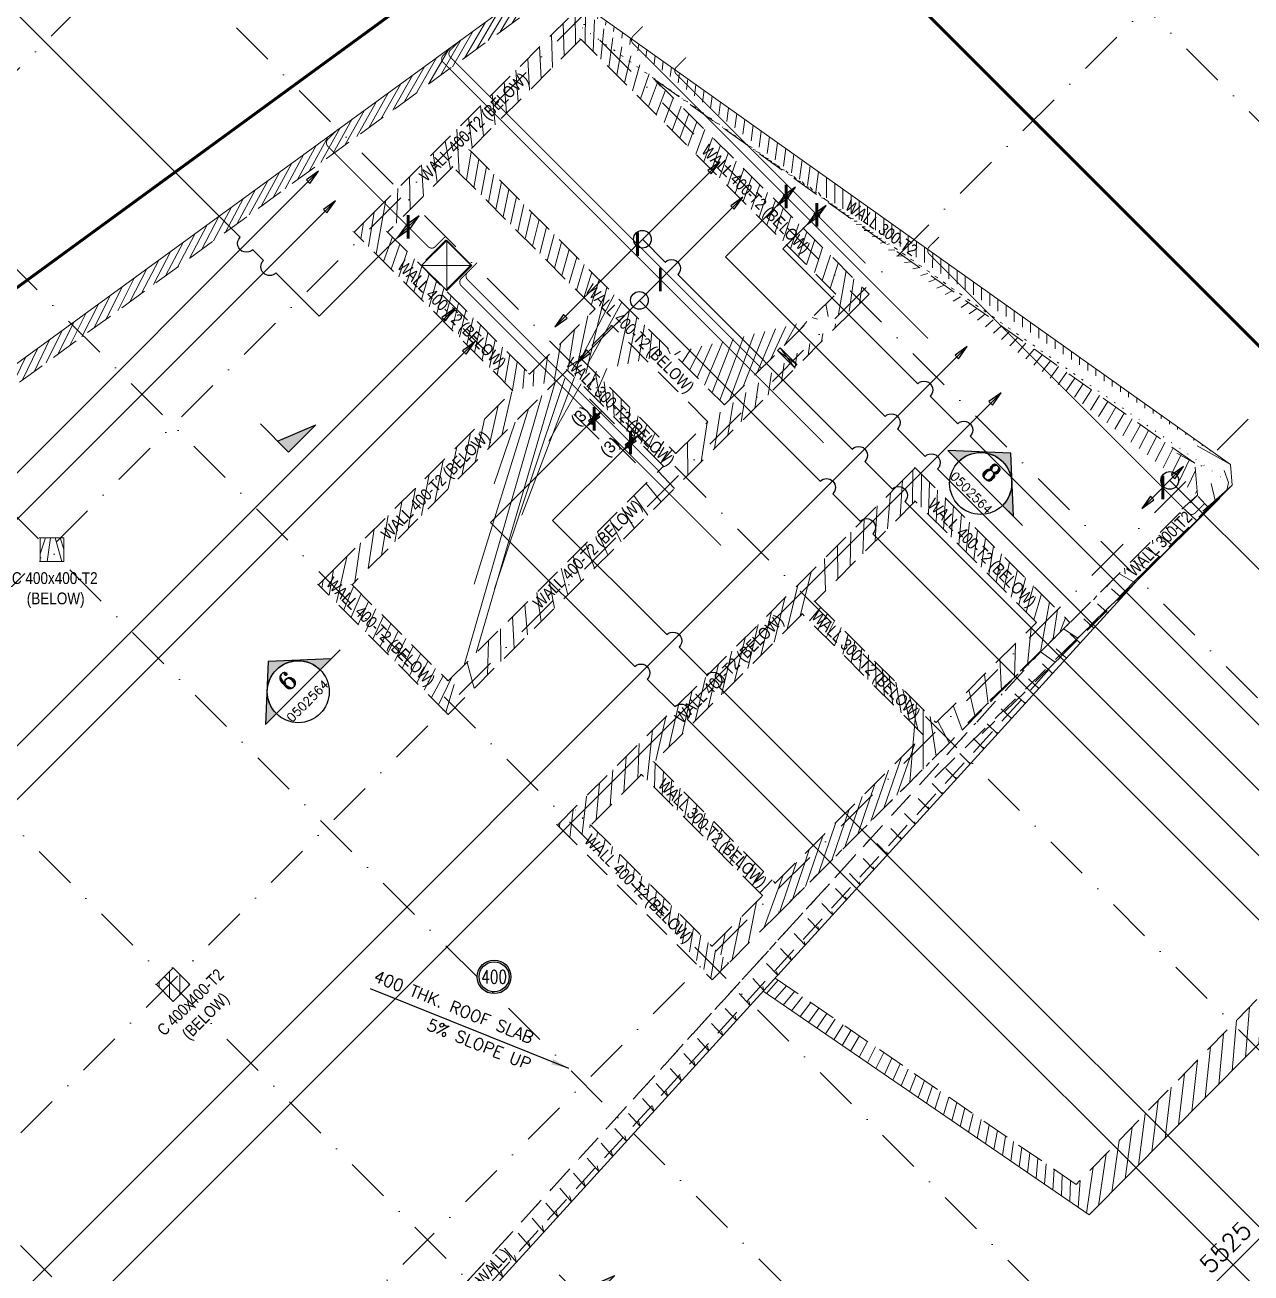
# Model space of a CAD drawing. Extents: x 660761725 to 1323371458, y 2734871439 to 5470067957.
# Drawn here: x 661489800 to 661510565, y 2735061259 to 2735082401 of the extents above; entities that cross this region are included whole.
import ezdxf
from ezdxf.enums import TextEntityAlignment as Align

# ---------------------------------------------------------------- set-up
doc = ezdxf.new("R2010")
doc.units = 0
for name, pattern in [('AXES', [1.95, 1.2, -0.25, 0.25, -0.25]), ('CENTER2', [28.575000000000003, 19.05, -3.175, 3.175, -3.175]), ('Hidden', [714.375, 476.25, -238.125]), ('sbp_axis_short', [10, 5, -2.5, 0, -2.5])]:
    doc.linetypes.add(name, pattern=pattern)
doc.layers.add('A-DETL', color=5, linetype='Continuous', lineweight=9, true_color=0x0000ff)
for name, color, linetype, lineweight in [('A-FLOR-PATT', 7, 'Continuous', 15), ('A-GENM', 7, 'Continuous', 9), ('A-ROOF', 7, 'Continuous', 15), ('A-WALL', 7, 'Continuous', 15), ('A-WALL-IDEN', 7, 'Continuous', 9), ('S-ARROW', 8, 'Continuous', 13), ('S-COLS-IDEN', 7, 'Continuous', 9), ('S-GRID', 7, 'Continuous', 9), ('S-MATCH LNE', 5, 'CENTER2', 40)]:
    doc.layers.add(name, color=color, linetype=linetype, lineweight=lineweight)
for name, color, linetype in [('S-AXIS', 20, 'AXES'), ('S-DIMO', 100, 'Continuous'), ('S-IDEN', 221, 'Continuous'), ('S-LEVEL', 3, 'Continuous'), ('S-RBAR-T20', 10, 'Continuous'), ('S-RDIMO', 8, 'Continuous'), ('S-SCEL-INDT', 222, 'Continuous'), ('S-TXT', 3, 'Continuous')]:
    doc.layers.add(name, color=color, linetype=linetype)
doc.styles.add('08437-0000-2-020-000R-0511-00$0$ROMANS', font='ROMANS.shx', dxfattribs={"width": 0.75})
doc.styles.add('Arial Narrow_1', font='ARIALN.TTF', dxfattribs={"height": 199.9999999999998})
doc.styles.add('ROMANS', font='romans.shx')
doc.styles.add('ROMANT', font='romant')
doc.dimstyles.new('S-DIMI-20', dxfattribs={"dimscale": 20, "dimtxt": 2, "dimasz": 1.5, "dimexe": 1, "dimexo": 1, "dimgap": 1, "dimtad": 1, "dimdec": 0, "dimzin": 12, "dimdsep": 46, "dimtxsty": 'ROMANS', "dimblk": 'ARCHTICK', "dimcen": 0.09, "dimdle": 1, "dimclrd": 8, "dimclre": 8, "dimclrt": 4, "dimadec": 0, "dimazin": 3, "dimtfac": 1, "dimtdec": 0, "dimtix": 1, "dimtmove": 1, "dimatfit": 3, "dimtolj": 1, "dimtzin": 0, "dimarcsym": 0})
doc.dimstyles.new('S-DIMO-100', dxfattribs={"dimscale": 100, "dimtxt": 3, "dimasz": 2, "dimexe": 1.5, "dimexo": 1.5, "dimgap": 1.5, "dimtad": 1, "dimdec": 0, "dimzin": 12, "dimdsep": 46, "dimtxsty": 'ROMANS', "dimblk": 'ARCHTICK', "dimcen": 0.09, "dimdle": 1.5, "dimclrd": 8, "dimclre": 8, "dimclrt": 4, "dimadec": 0, "dimazin": 3, "dimtfac": 1, "dimtdec": 0, "dimtix": 1, "dimtmove": 1, "dimatfit": 3, "dimfxl": 1, "dimtolj": 1, "dimtzin": 0, "dimarcsym": 0})
pattern_1 = [(74.99999999999999, (0, 0), (-153.3407249233896, 41.08752341002518), [])]

# ---------------------------------------------------------------- blocks, each defined once
blk = doc.blocks.new('_ARCHTICK')
at = {"color": 0, "linetype": 'ByBlock', "const_width": 0.15}
blk.add_lwpolyline([(-0.5, -0.5), (0.5, 0.5)], dxfattribs=at)
blk = doc.blocks.new('*D123')
at = {"layer": 'S-DIMO', "color": 8, "lineweight": -2, "transparency": 16777216}
for p, q in [((662690999.6410098, 2734559848.83957), (662686880.7433155, 2734555729.943264)), ((662690887.5083007, 2734559748.840247), (662690787.5089755, 2734559848.839605)), ((662686980.7433349, 2734555842.075281), (662686880.7433512, 2734555942.075298))]:
    blk.add_line(p, q, dxfattribs=at)
at = {"layer": 'S-DIMO', "color": 8, "lineweight": -2, "transparency": 16777216, "xscale": 200, "yscale": 200, "zscale": 200}
for p, rotation in [((662690893.5749748, 2734559742.773571), 44.99999034024764), ((662686986.8093505, 2734555836.009264), 224.9999903402476)]:
    blk.add_blockref('_ARCHTICK', p, dxfattribs=dict(at, rotation=rotation))
at = {"layer": 'S-DIMO', "color": 4, "transparency": 16777216, "insert": (662688728.0601642, 2734558001.523488), "char_height": 300, "width": 199.5440968434552, "attachment_point": 5, "rotation": 44.999990340247656, "style": 'ROMANS'}
blk.add_mtext('\\A1;5525', dxfattribs=at)
blk = doc.blocks.new('*U1141')
at = {"layer": 'S-SCEL-INDT'}
blk.add_line((-1.598034076772778e-05, -9.017526509425661), (-4.236298395894313e-05, 0), dxfattribs=at)
blk.add_lwpolyline([(-1.598034251388655e-05, -9.017526509426535), (-2.729673832266011e-05, -5.517526509764139), (8.74998401881464, -9.017498218424205), (-1.598034251388655e-05, -9.017526509426535)], dxfattribs=at)
blk.add_solid([(8.749984018815223, -9.017498218424496), (-1.598034076772778e-05, -9.017526509423043), (4.374978361036412, -7.267512364094754), (-2.729674239717861e-05, -5.517526509763265)], dxfattribs=at)
blk = doc.blocks.new('*U1143')
at = {"layer": 'S-SCEL-INDT'}
h = blk.add_hatch(color=256, dxfattribs=at)
edge = h.paths.add_edge_path()
edge.add_line((7.000001906104444, 2.263283386128023e-05), (10.50000190576247, 3.394924715394154e-05))
edge.add_line((10.50000190576247, 3.394924715394154e-05), (-2.921335544670001e-05, 9.624999999075953))
edge.add_line((-2.921335544670001e-05, 9.624999999075953), (-10.49999809220753, -3.394923260202631e-05))
edge.add_line((-10.49999809220753, -3.394923260202631e-05), (-6.999998092549504, -2.263281203340739e-05))
edge.add_arc((1.90677747013979e-06, 1.091277068709939e-11), 6.999999999363562, 0.00018525217620890544, 180.0001852521762, ccw=False)
at = {"layer": 'S-SCEL-INDT', "color": 2, "linetype": 'Continuous'}
blk.add_line((-6.999999999228748, 4.272327350918204e-05), (6.999999999228748, -4.272327350918204e-05), dxfattribs=at)
at = {"layer": 'S-SCEL-INDT'}
blk.add_line((13.40845287412958, 4.901550710201263e-05), (7.000001906104444, 2.263283386128023e-05), dxfattribs=at)
blk.add_lwpolyline([(7.000001906104444, 2.263283386128023e-05), (10.50000190576247, 3.394924715394154e-05), (-2.921335544670001e-05, 9.624999999075953), (-10.49999809220753, -3.394923260202631e-05), (-6.999998092549504, -2.263281203340739e-05, -0.9999999999999999)], format="xyb", close=True, dxfattribs=at)
for centre, radius in [((0, 0), 6.999999999370188), ((0, -1.906788384076208e-06), 6.99999999936)]:
    blk.add_circle(centre, radius, dxfattribs=at)
at = {"layer": 'S-SCEL-INDT', "linetype": 'Continuous', "style": 'ROMANT', "flags": 8}
for rotation, p in [(359.9998251523294, (-9.533905540592968e-07, 3.499999999687137)), (0.0001748476705820678, (9.533905540592968e-07, 3.499943417606119))]:
    blk.add_attdef('01', text='', height=4, rotation=rotation, dxfattribs=at).set_placement(p, align=Align.MIDDLE_CENTER)
at = {"layer": 'S-SCEL-INDT', "color": 3, "linetype": 'Continuous', "style": 'ROMANS', "flags": 8}
for rotation, p in [(359.9998251523294, (0, -2.974065839854546)), (0.0001748476705820678, (0, -2.97412474701559))]:
    blk.add_attdef('-', text='', height=2, rotation=rotation, dxfattribs=at).set_placement(p, align=Align.MIDDLE_CENTER)
blk = doc.blocks.new('I am… Limitless.')
at = {"layer": 'S-SCEL-INDT', "xscale": 75.00000000000088, "yscale": 75.00000000000088, "zscale": 75.00000000000088}
for p, rotation in [((662385171.0193509, 2734571946.78898), 45.05050549450826), ((662390229.4205348, 2734557535.357393), 44.99983235789631)]:
    blk.add_blockref('*U1141', p, dxfattribs=dict(at, rotation=rotation))
at = {"layer": 'S-TXT', "color": 134}
ref = blk.add_blockref('*U1143', (662397370.128556, 2734570939.46886), dxfattribs=dict(at, xscale=75.00000000000004, yscale=75.00000000000004, zscale=75.00000000000004, rotation=314.9998012006552))
ref.add_attrib('-', '0502564', dxfattribs={"layer": 'S-SCEL-INDT', "color": 3, "linetype": 'Continuous', "height": 150, "rotation": 314.9999734367988, "style": 'ROMANS'}).set_placement((662397212.4012254, 2734570781.742625), align=Align.MIDDLE_CENTER)
ref.add_attrib('01', '8', dxfattribs={"layer": 'S-SCEL-INDT', "linetype": 'Continuous', "height": 300.0000000000001, "rotation": 314.9999734367988, "style": 'ROMANT'}).set_placement((662397555.74178, 2734571125.080695), align=Align.MIDDLE_CENTER)
ref = blk.add_blockref('*U1143', (662385813.3527745, 2734567411.659418), dxfattribs=dict(at, xscale=75.00000000000001, yscale=75.00000000000001, zscale=75.00000000000001, rotation=44.94966640259396))
ref.add_attrib('-', '0502564', dxfattribs={"layer": 'S-SCEL-INDT', "color": 3, "linetype": 'Continuous', "height": 150, "rotation": 44.94984142316793, "style": 'ROMANS'}).set_placement((662385970.940936, 2734567253.794135), align=Align.MIDDLE_CENTER)
ref.add_attrib('01', '6', dxfattribs={"layer": 'S-SCEL-INDT', "linetype": 'Continuous', "height": 300.0000000000001, "rotation": 44.94984142316793, "style": 'ROMANT'}).set_placement((662385627.9034256, 2734567597.434984), align=Align.MIDDLE_CENTER)
blk = doc.blocks.new('*U89')
at = {"layer": 'S-IDEN', "color": 8}
for radius in [3.8, 3.4]:
    blk.add_circle((0, 0), radius, dxfattribs=at)
at = {"layer": 'S-IDEN', "color": 4, "style": '08437-0000-2-020-000R-0511-00$0$ROMANS', "width": 0.75, "flags": 8}
blk.add_attdef('100', text='', height=3, dxfattribs=at).set_placement((0, 0), align=Align.MIDDLE_CENTER)
blk = doc.blocks.new('CADF_02')
at = {"color": 0}
blk.add_lwpolyline([(0, 0), (2.5, -0.4166666679084301), (2.5, 0.4166666679084301)], close=True, dxfattribs=at)
blk = doc.blocks.new('cadf_03')
at = {"color": 8}
blk.add_lwpolyline([(-3.725290298461914e-09, 2.99999999627471), (3.725290298461914e-09, -3.000000007450581)], dxfattribs=at)
blk.add_blockref('CADF_02', (0.2513523101806641, 0), dxfattribs=at)
blk = doc.blocks.new('cadf_04')
at = {"color": 8, "const_width": 0.5000000000000002}
blk.add_lwpolyline([(1.414213560521603, 1.414213564246893), (-1.414213556796312, -1.414213556796312)], dxfattribs=at)
blk = doc.blocks.new('I am… All Range.')
at = {"layer": 'S-GRID', "color": 8, "linetype": 'sbp_axis_short', "lineweight": 13, "ltscale": 150}
for p, q in [((662699205.5044558, 2734567163.969937), (662676662.055647, 2734589707.418746)), ((662613679.1571203, 2734523360.248725), (662679782.7279356, 2734589463.81954)), ((662618010.1861551, 2734519029.21969), (662684113.7569702, 2734585132.790505)), ((662671765.3411871, 2734584810.704287), (662694307.7183684, 2734562268.327105)), ((662668795.4927062, 2734581840.855805), (662691337.8698875, 2734559298.478624)), ((662622712.44625, 2734514326.959595), (662688816.0170653, 2734580430.53041)), ((662664888.7277402, 2734577934.090839), (662687431.1831487, 2734555391.635431)), ((662627061.1529542, 2734509978.252891), (662693164.7237693, 2734576081.823706)), ((662662792.38458, 2734575837.747679), (662685335.3221155, 2734553295.930852)), ((662660147.2208296, 2734573192.583929), (662682689.8586049, 2734550649.946153)), ((662656650.5753036, 2734569695.938403), (662679193.2130787, 2734547153.300627))]:
    blk.add_line(p, q, dxfattribs=at)
at = {"layer": 'S-DIMO', "color": 3}
dim = blk.add_linear_dim(base=(662686986.8093505, 2734555836.009264), p1=(662690993.5743002, 2734559642.774212), p2=(662687086.809334, 2734555736.009246), angle=44.99999034024766, dimstyle='S-DIMO-100', dxfattribs=at)
dim.commit()
dim.dimension.update_dxf_attribs({"geometry": '*D123', "text_midpoint": (662688728.0601642, 2734558001.523488)})
blk = doc.blocks.new('I am… Atomic.')
at = {"layer": 'A-FLOR-PATT', "transparency": 33554600}
h = blk.add_hatch(dxfattribs=at)
h.set_pattern_fill('ANSI31', color=8, scale=50, angle=30, style=0)
h.set_pattern_definition(pattern_1)
edge = h.paths.add_edge_path()
edge.add_line((662389967.6433319, 2734579123.010657), (662390007.8012236, 2734579503.468677))
edge.add_line((662342114.705975, 2734544592.546931), (662390007.8012234, 2734579503.468677))
edge.add_line((662363195.8073889, 2734559608.047176), (662389967.7690635, 2734579123.040917))
edge.add_line((662362417.6524743, 2734559040.823584), (662363719.8899552, 2734559990.06879))
edge.add_line((662346720.4841449, 2734547598.623516), (662362783.6519626, 2734559307.613063))
edge.add_line((662345821.5310795, 2734546943.346041), (662347578.010761, 2734548223.703842))
edge.add_line((662342292.6126368, 2734544370.997322), (662346307.4227723, 2734547297.529027))
edge.add_line((662325865.2845687, 2734528370.671522), (662342114.6925843, 2734544592.5523))
edge.add_line((662340490.7204528, 2734542572.157625), (662342149.9785906, 2734544228.604904))
edge.add_line((662339422.0417168, 2734541505.28928), (662341320.3495216, 2734543400.381265))
edge.add_line((662336597.6306283, 2734538685.662872), (662340136.8031961, 2734542218.839921))
edge.add_line((662332705.8949801, 2734534800.520002), (662336243.7133716, 2734538332.345168))
edge.add_line((662332253.0745114, 2734534348.466631), (662332782.9359009, 2734534877.430412))
edge.add_line((662326312.3910785, 2734528417.846987), (662332351.9776915, 2734534447.202265))
edge.add_line((662325865.2845687, 2734528370.671522), (662326312.3910785, 2734528417.846987))
h = blk.add_hatch(dxfattribs=at)
h.set_pattern_fill('ANSI31', color=8, scale=50, angle=30, style=0)
h.set_pattern_definition(pattern_1)
edge = h.paths.add_edge_path()
edge.add_line((662389967.6433319, 2734579123.010657), (662390007.8012236, 2734579503.468677))
edge.add_line((662390178.8400514, 2734578972.951882), (662393574.2351673, 2734576558.543434))
edge.add_line((662390389.9110394, 2734578822.862847), (662389967.7690635, 2734579123.040917))
edge.add_line((662401600.1085552, 2734571260.373601), (662390007.8012234, 2734579503.468677))
edge.add_line((662401045.2346829, 2734570742.112331), (662400996.5411683, 2734571280.666277))
edge.add_line((662400996.5411683, 2734571280.666277), (662391834.41239, 2734577795.702194))
edge.add_line((662401631.7932035, 2734570909.939), (662401600.1085552, 2734571260.373601))
edge.add_line((662398386.0115408, 2734568087.393885), (662401045.2346829, 2734570742.112331))
edge.add_line((662378065.801715, 2734545768.423274), (662383150.2610395, 2734551353.010825))
edge.add_line((662383150.2610395, 2734551353.010825), (662388234.7203641, 2734556937.598375))
edge.add_line((662388234.7203641, 2734556937.598375), (662393319.1796887, 2734562522.185926))
edge.add_line((662393319.1796887, 2734562522.185926), (662398403.6390133, 2734568106.773477))
edge.add_line((662377177.0145457, 2734544792.211362), (662378389.7704264, 2734546124.258873))
edge.add_line((662345219.5168241, 2734509691.243385), (662350637.7770958, 2734515642.46591))
edge.add_line((662350637.7770958, 2734515642.46591), (662356056.0373675, 2734521593.688435))
edge.add_line((662356056.0373675, 2734521593.688435), (662361474.2976393, 2734527544.91096))
edge.add_line((662361474.2976393, 2734527544.91096), (662366892.5579109, 2734533496.133485))
edge.add_line((662366892.5579109, 2734533496.133485), (662372310.8181826, 2734539447.35601))
edge.add_line((662372310.8181826, 2734539447.35601), (662377729.0784543, 2734545398.578536))
edge.add_line((662345267.5598451, 2734509156.384884), (662400082.3408674, 2734569362.972085))
edge.add_line((662401418.6805061, 2734570690.601139), (662400941.3227103, 2734570214.051982))
edge.add_line((662400082.3408674, 2734569362.972085), (662401631.7932035, 2734570909.939))
h = blk.add_hatch(dxfattribs=at)
h.set_pattern_fill('ANSI31', color=8, scale=50, angle=30, style=0)
h.set_pattern_definition(pattern_1)
h.paths.add_polyline_path([(662390598.7475477, 2734578465.579719), (662388715.9077953, 2734576585.929477), (662393033.5280749, 2734572268.306242), (662394916.3678274, 2734574147.956483)], flags=16)
h.paths.add_polyline_path([(662390839.3164489, 2734573896.731206), (662388432.7739979, 2734576303.275305), (662387325.0130155, 2734575197.390858), (662389731.5554665, 2734572790.846759)], flags=16)
h.paths.add_polyline_path([(662390368.5953544, 2734572861.041639), (662386723.2477131, 2734569221.869177), (662388351.2029004, 2734567593.912876), (662391996.5505418, 2734571233.085337)], flags=16)
edge = h.paths.add_edge_path()
edge.add_line((662387041.8903742, 2734575480.513693), (662390592.252198, 2734579033.96361))
edge.add_line((662390595.7468959, 2734579030.091289), (662391834.41239, 2734577795.702194))
edge.add_line((662387041.8903742, 2734575480.513693), (662386758.7565768, 2734575197.859521))
edge.add_line((662389448.4216691, 2734572508.192587), (662386758.7565768, 2734575197.859521))
edge.add_line((662388351.1917443, 2734567028.135869), (662386156.9912745, 2734569222.337841))
edge.add_line((662386156.9912745, 2734569222.337841), (662386440.1250719, 2734569504.992013))
edge.add_line((662386440.1250719, 2734569504.992013), (662389448.4216691, 2734572508.192587))
edge.add_line((662395199.4904686, 2734573864.833648), (662388634.3255417, 2734567310.790041))
edge.add_line((662388351.1917443, 2734567028.135869), (662388634.3255417, 2734567310.790041))
edge.add_line((662390580.9457026, 2734573073.032268), (662392208.9008899, 2734571445.075966))
edge.add_line((662392208.9008899, 2734571445.075966), (662392750.3942775, 2734571985.65207))
edge.add_line((662395199.4904686, 2734573864.833648), (662395482.624266, 2734574147.48782))
edge.add_line((662391834.41239, 2734577795.702194), (662395482.624266, 2734574147.48782))
edge.add_line((662392750.3942775, 2734571985.65207), (662391122.4390903, 2734573613.608371))
h = blk.add_hatch(dxfattribs=at)
h.set_pattern_fill('ANSI31', color=8, scale=50, angle=30, style=0)
h.set_pattern_definition(pattern_1)
h.paths.add_polyline_path([(662379129.8428366, 2734572854.771638), (662378841.1105785, 2734572643.884321), (662379625.867961, 2734571935.721013), (662379914.8579589, 2734572146.375746)])
h.paths.add_polyline_path([(662407967.0689715, 2734567385.984937), (662407536.2223183, 2734567816.83159), (662398987.1276885, 2734559064.274018), (662393889.4056096, 2734562560.874372), (662393685.5193458, 2734562336.933021), (662399210.0475222, 2734558547.58027)])
h = blk.add_hatch(dxfattribs=at)
h.set_pattern_fill('ANSI31', color=8, scale=50, angle=30, style=0)
h.set_pattern_definition(pattern_1)
h.paths.add_polyline_path([(662391838.9616344, 2734566220.785015), (662393891.6007832, 2734564168.144461), (662396404.4132351, 2734566676.700235), (662394351.7740862, 2734568729.340789)], flags=16)
h.paths.add_polyline_path([(662394564.1244342, 2734568941.331419), (662396616.7635832, 2734566888.690864), (662398315.5663675, 2734568584.615895), (662396262.9272186, 2734570637.256449)], flags=16)
edge = h.paths.add_edge_path()
edge.add_line((662390201.7467188, 2734565152.109394), (662395979.8045774, 2734570920.379284))
edge.add_line((662390201.7467188, 2734565152.109394), (662390484.86936, 2734564868.986558))
edge.add_line((662391626.6112863, 2734566008.794386), (662390484.86936, 2734564868.986558))
edge.add_line((662393679.2504352, 2734563956.153832), (662391626.6112863, 2734566008.794386))
edge.add_line((662392820.6423062, 2734563099.000176), (662393679.2504352, 2734563956.153832))
edge.add_line((662392820.6423062, 2734563099.000176), (662393103.7649475, 2734562815.877341))
edge.add_line((662393962.3730764, 2734563673.030997), (662393103.7649475, 2734562815.877341))
edge.add_line((662398403.6390133, 2734568106.773477), (662394174.7234246, 2734563885.021626))
edge.add_line((662394175.6151698, 2734563884.12988), (662393963.2648216, 2734563672.139251))
edge.add_line((662398596.61022, 2734568301.791482), (662398773.3078362, 2734568474.034104))
edge.add_line((662398882.7145513, 2734568583.255486), (662398773.3078362, 2734568474.034104))
edge.add_line((662396262.9383746, 2734571203.033456), (662398882.7145513, 2734568583.255486))
edge.add_line((662395979.8045774, 2734570920.379284), (662396262.9383746, 2734571203.033456))
edge.add_line((662398411.2648572, 2734568112.604423), (662398595.7218189, 2734568302.681889))
h = blk.add_hatch(dxfattribs=at)
h.set_pattern_fill('ANSI31', color=8, scale=50, angle=30, style=0)
h.set_pattern_definition(pattern_1)
h.paths.add_polyline_path([(662381442.8641039, 2734569616.575857), (662381842.4606918, 2734569616.567864), (662381842.791717, 2734570016.503155), (662381443.1951292, 2734570016.511147)])
h = blk.add_hatch(dxfattribs=at)
h.set_pattern_fill('ANSI31', color=8, scale=50, angle=30, style=0)
h.set_pattern_definition(pattern_1)
edge = h.paths.add_edge_path()
edge.add_line((662345468.2720397, 2734510142.524049), (662345661.1307589, 2734509588.669044))
edge.add_line((662345219.5168241, 2734509691.243385), (662350637.7770958, 2734515642.46591))
edge.add_line((662350637.7770958, 2734515642.46591), (662356056.0373675, 2734521593.688435))
edge.add_line((662356056.0373675, 2734521593.688435), (662361474.2976393, 2734527544.91096))
edge.add_line((662361474.2976393, 2734527544.91096), (662366892.5579109, 2734533496.133485))
edge.add_line((662366892.5579109, 2734533496.133485), (662372310.8181826, 2734539447.35601))
edge.add_line((662372310.8181826, 2734539447.35601), (662377729.0784543, 2734545398.578536))
edge.add_line((662345267.5598451, 2734509156.384884), (662400082.3408674, 2734569362.972085))
h = blk.add_hatch(dxfattribs=at)
h.set_pattern_fill('ANSI31', color=8, scale=50, angle=30, style=0)
h.set_pattern_definition(pattern_1)
edge = h.paths.add_edge_path()
edge.add_line((662390201.7467185, 2734565152.109394), (662392820.3512313, 2734562533.503097))
edge.add_line((662390485.0693138, 2734565434.952043), (662393103.4337128, 2734562816.10604))
edge.add_line((662393103.4337127, 2734562816.10604), (662392820.3512312, 2734562533.503097))
h = blk.add_hatch(dxfattribs=at)
h.set_pattern_fill('ANSI31', color=8, scale=50, angle=30, style=0)
h.set_pattern_definition(pattern_1)
h.paths.add_polyline_path([(662383692.9491707, 2734562731.852351), (662383410.1576436, 2734562449.061046), (662383692.4810303, 2734562166.258439), (662383975.2725575, 2734562449.049744)])
at = {"layer": 'A-DETL', "color": 8, "linetype": 'Hidden', "lineweight": 9}
for p, q in [((662363195.8073889, 2734559608.047176), (662389967.7690635, 2734579123.040917)), ((662387041.8903742, 2734575480.513693), (662390389.9110394, 2734578822.862847)), ((662390598.7475477, 2734578465.579719), (662388715.9077953, 2734576585.929477)), ((662390598.7475477, 2734578465.579719), (662390577.8052076, 2734578473.970437)), ((662394916.3678274, 2734574147.956483), (662390598.7475477, 2734578465.579719)), ((662400996.5411683, 2734571280.666277), (662391834.41239, 2734577795.702194)), ((662391834.41239, 2734577795.702194), (662391950.5722613, 2734577666.990563)), ((662391834.41239, 2734577795.702194), (662395482.624266, 2734574147.48782)), ((662388694.9647131, 2734576594.320492), (662388715.9077953, 2734576585.929477)), ((662388715.9077953, 2734576585.929477), (662393033.5280749, 2734572268.306242)), ((662388432.7739979, 2734576303.275305), (662387325.0130155, 2734575197.390858)), ((662388432.7739979, 2734576303.275305), (662388411.8308041, 2734576311.666365)), ((662390839.3164489, 2734573896.731206), (662388432.7739979, 2734576303.275305)), ((662387041.8903742, 2734575480.513693), (662386758.7565768, 2734575197.859521)), ((662386758.7565768, 2734575197.859521), (662386737.8128828, 2734575206.250782)), ((662389448.4216691, 2734572508.192587), (662386758.7565768, 2734575197.859521)), ((662387325.0130155, 2734575197.390858), (662387304.0693852, 2734575205.782093)), ((662387325.0130155, 2734575197.390858), (662389731.5554665, 2734572790.846759)), ((662388311.1330523, 2734575061.079509), (662387886.9457616, 2734574636.892551)), ((662388322.3579613, 2734575049.835546), (662388311.1330523, 2734575061.079509)), ((662388327.2305962, 2734575054.629898), (662388311.1330523, 2734575061.079509)), ((662387886.9457616, 2734574636.892551), (662388310.4308417, 2734574212.68864)), ((662387886.9457616, 2734574636.892551), (662387902.5299001, 2734574630.64864)), ((662388310.4308417, 2734574212.68864), (662388315.4251586, 2734574217.682953)), ((662388327.0968033, 2734574206.011288), (662388310.4308417, 2734574212.68864)), ((662393033.5280749, 2734572268.306242), (662394916.3678274, 2734574147.956483)), ((662394916.3678274, 2734574147.956483), (662394895.4247582, 2734574156.347494)), ((662395199.4904686, 2734573864.833648), (662395482.624266, 2734574147.48782)), ((662395482.624266, 2734574147.48782), (662395461.6812607, 2734574155.878805)), ((662395199.4904686, 2734573864.833648), (662388634.3255417, 2734567310.790041)), ((662389731.5554665, 2734572790.846759), (662390839.3164489, 2734573896.731206)), ((662390839.3164489, 2734573896.731206), (662390818.3728489, 2734573905.122429)), ((662391122.4390903, 2734573613.608371), (662390580.9457026, 2734573073.032268)), ((662391101.4954424, 2734573621.999613), (662391122.4390903, 2734573613.608371)), ((662392750.3942775, 2734571985.65207), (662391122.4390903, 2734573613.608371)), ((662393931.5250624, 2734573192.526183), (662394213.8484492, 2734572909.723576)), ((662394256.0502219, 2734572952.30488), (662393931.7856586, 2734573192.335293)), ((662394256.310818, 2734572952.11399), (662393973.9874312, 2734573234.916597)), ((662394093.8177537, 2734573072.455902), (662393974.1420084, 2734573234.691609)), ((662390560.0018413, 2734573081.423595), (662390580.9457026, 2734573073.032268)), ((662390580.9457026, 2734573073.032268), (662392208.9008899, 2734571445.075966)), ((662394213.6938721, 2734572909.948564), (662394094.0181268, 2734573072.184271)), ((662390368.5953544, 2734572861.041639), (662386723.2477131, 2734569221.869177)), ((662389731.5554665, 2734572790.846759), (662389710.6114299, 2734572799.238157)), ((662390368.5953544, 2734572861.041639), (662390347.6514096, 2734572869.433)), ((662391996.5505418, 2734571233.085337), (662390368.5953544, 2734572861.041639)), ((662389427.477521, 2734572516.58403), (662389448.4216691, 2734572508.192587)), ((662386440.1250719, 2734569504.992013), (662389448.4216691, 2734572508.192587)), ((662393033.5280749, 2734572268.306242), (662393012.5842638, 2734572276.697549)), ((662392208.9008899, 2734571445.075966), (662392750.3942775, 2734571985.65207)), ((662392729.4503548, 2734571994.043422), (662392750.3942775, 2734571985.65207)), ((662401339.1151016, 2734571406.376296), (662401035.0784053, 2734571576.457868)), ((662401035.0784053, 2734571576.457868), (662401339.1151016, 2734571406.376296)), ((662392208.9008899, 2734571445.075966), (662392187.9567537, 2734571453.467403)), ((662400692.5033965, 2734571450.748451), (662400996.5411683, 2734571280.666277)), ((662400996.5411683, 2734571280.666277), (662400692.5033965, 2734571450.748451)), ((662401045.2346829, 2734570742.112331), (662400996.5411683, 2734571280.666277)), ((662401339.1151016, 2734571406.376296), (662401599.707209, 2734571260.598119)), ((662388351.2029004, 2734567593.912876), (662391996.5505418, 2734571233.085337)), ((662391975.606322, 2734571241.476808), (662391996.5505418, 2734571233.085337)), ((662395979.8045774, 2734570920.379284), (662396262.9383746, 2734571203.033456)), ((662396241.994628, 2734571211.424737), (662396262.9383746, 2734571203.033456)), ((662396262.9383746, 2734571203.033456), (662398882.7145513, 2734568583.255486)), ((662390201.7467188, 2734565152.109394), (662395979.8045774, 2734570920.379284)), ((662401631.1518183, 2734570909.368745), (662401401.6661634, 2734570705.33348)), ((662401631.1346314, 2734570909.351586), (662401402.4927813, 2734570705.414375)), ((662396262.9272186, 2734570637.256449), (662394564.1244342, 2734568941.331419)), ((662396241.9833125, 2734570645.647794), (662396262.9272186, 2734570637.256449)), ((662398315.5663675, 2734568584.615895), (662396262.9272186, 2734570637.256449)), ((662398386.0115408, 2734568087.393885), (662401045.2346829, 2734570742.112331)), ((662401401.6661634, 2734570705.33348), (662400064.3627324, 2734569370.17517)), ((662401045.2346829, 2734570742.112331), (662400778.0398858, 2734570504.669271)), ((662401135.3391556, 2734570467.520509), (662401402.4598211, 2734570705.778918)), ((662401151.0999817, 2734570452.772967), (662401358.1152967, 2734570636.770192)), ((662401359.3946913, 2734570637.907331), (662401418.0403122, 2734570690.032128)), ((662401401.6661634, 2734570705.33348), (662401402.4927813, 2734570705.414375)), ((662401402.4598211, 2734570705.778918), (662401415.248901, 2734570693.812109)), ((662401402.4927813, 2734570705.414375), (662401402.4598211, 2734570705.778918)), ((662381422.2493757, 2734570024.903233), (662381443.1951292, 2734570016.511147)), ((662381443.1951292, 2734570016.511147), (662381442.8641039, 2734569616.575857)), ((662381842.791717, 2734570016.503155), (662381443.1951292, 2734570016.511147)), ((662381822.6531885, 2734570024.57182), (662381842.6680161, 2734570016.552717)), ((662381842.4606918, 2734569616.567864), (662381842.791717, 2734570016.503155)), ((662381422.2413744, 2734569624.83852), (662381442.8641039, 2734569616.575857)), ((662381442.8641039, 2734569616.575857), (662381842.4606918, 2734569616.567864)), ((662381842.3369907, 2734569616.617426), (662381822.6451871, 2734569624.507107)), ((662386156.9912745, 2734569222.337841), (662386440.1250719, 2734569504.992013)), ((662399013.4511831, 2734568320.204953), (662400081.7408041, 2734569362.386686)), ((662400056.9163916, 2734569361.996377), (662399016.3829323, 2734568323.132)), ((662400064.3627324, 2734569370.17517), (662400056.9163916, 2734569361.996377)), ((662400082.3408674, 2734569362.972085), (662400056.9163916, 2734569361.996377)), ((662400082.3408674, 2734569362.972085), (662400064.3627324, 2734569370.17517)), ((662386156.9912745, 2734569222.337841), (662386136.0458293, 2734569230.729803)), ((662388351.1917443, 2734567028.135869), (662386156.9912745, 2734569222.337841)), ((662386723.2477131, 2734569221.869177), (662386702.3023317, 2734569230.261114)), ((662386723.2477131, 2734569221.869177), (662388351.2029004, 2734567593.912876)), ((662400017.173428, 2734569291.468199), (662398706.7791548, 2734567983.29372)), ((662394543.1798587, 2734568949.723032), (662394564.1244342, 2734568941.331419)), ((662394564.1244342, 2734568941.331419), (662396616.7635832, 2734566888.690864)), ((662394351.7740862, 2734568729.340789), (662391838.9616344, 2734566220.785015)), ((662394351.7740862, 2734568729.340789), (662394330.829427, 2734568737.732437)), ((662396404.4132351, 2734566676.700235), (662394351.7740862, 2734568729.340789)), ((662396616.7635832, 2734566888.690864), (662398315.5663675, 2734568584.615895)), ((662398315.5663675, 2734568584.615895), (662398294.6221148, 2734568593.007379)), ((662398882.7145513, 2734568583.255486), (662398773.3078362, 2734568474.034104)), ((662398882.7145513, 2734568583.255486), (662398861.7703623, 2734568591.646945)), ((662399013.4511831, 2734568320.204953), (662345232.817815, 2734509249.488402)), ((662396594.3241972, 2734565960.198916), (662399012.2854673, 2734568319.067726)), ((662397526.356548, 2734567260.278023), (662398595.7218189, 2734568302.681889)), ((662398577.7447083, 2734568309.884563), (662398595.7218189, 2734568302.681889)), ((662398578.6364534, 2734568308.992817), (662398596.4936724, 2734568301.838178)), ((662398595.7218189, 2734568302.681889), (662398596.61022, 2734568301.791482)), ((662398596.61022, 2734568301.791482), (662398773.3078362, 2734568474.034104)), ((662398773.3078362, 2734568474.034104), (662399013.4511831, 2734568320.204953)), ((662398403.6390133, 2734568106.773477), (662394174.7234246, 2734563885.021626)), ((662397150.5027447, 2734566883.27914), (662398386.0115408, 2734568087.393885)), ((662398633.1142752, 2734567909.753628), (662398386.0115408, 2734568087.393885)), ((662398633.1142752, 2734567909.753628), (662397397.6041726, 2734566705.637609)), ((662398705.3062181, 2734567981.823278), (662398633.1142752, 2734567909.753628)), ((662388330.2572441, 2734567602.304923), (662388351.2029004, 2734567593.912876)), ((662388351.1917443, 2734567028.135869), (662388634.3255417, 2734567310.790041)), ((662388330.2459286, 2734567036.527979), (662388351.1917443, 2734567028.135869)), ((662396616.7635832, 2734566888.690864), (662396595.8186611, 2734566897.082617)), ((662393891.6007832, 2734564168.144461), (662396404.4132351, 2734566676.700235)), ((662396383.4682293, 2734566685.092021), (662396404.4132351, 2734566676.700235)), ((662391818.0159849, 2734566229.177059), (662391838.9616344, 2734566220.785015)), ((662391838.9616344, 2734566220.785015), (662393891.6007832, 2734564168.144461)), ((662391626.6112863, 2734566008.794386), (662390767.9518421, 2734565151.589502)), ((662391626.6112863, 2734566008.794386), (662391605.6655532, 2734566017.186464)), ((662393679.2504352, 2734563956.153832), (662391626.6112863, 2734566008.794386)), ((662390180.8005835, 2734565160.501632), (662390201.7467188, 2734565152.109394)), ((662390201.7467188, 2734565152.109394), (662390484.86936, 2734564868.986558)), ((662390201.7467185, 2734565152.109394), (662392820.3512313, 2734562533.503097)), ((662390767.9518421, 2734565151.589502), (662392820.5909944, 2734563098.948952)), ((662390484.86936, 2734564868.986558), (662390463.9231769, 2734564877.378816)), ((662393870.6547873, 2734564176.536644), (662393891.6007832, 2734564168.144461)), ((662392820.6423062, 2734563099.000176), (662393679.2504352, 2734563956.153832)), ((662393679.2504352, 2734563956.153832), (662393658.3043555, 2734563964.546049)), ((662394175.6151698, 2734563884.12988), (662393963.2648216, 2734563672.139251)), ((662394174.7234246, 2734563885.021626), (662394153.7773807, 2734563893.413828)), ((662394175.6151698, 2734563884.12988), (662394154.6691258, 2734563892.522082)), ((662394174.7234246, 2734563885.021626), (662394175.6151698, 2734563884.12988)), ((662393962.3730764, 2734563673.030997), (662393103.7649475, 2734562815.877341)), ((662393941.426949, 2734563681.423233), (662393962.3730764, 2734563673.030997)), ((662393942.318694, 2734563680.531487), (662393963.2648216, 2734563672.139251)), ((662393963.2648216, 2734563672.139251), (662393962.3730764, 2734563673.030997)), ((662392799.6958882, 2734563107.392528), (662392820.6423062, 2734563099.000176)), ((662393103.4337127, 2734562816.10604), (662392820.3512312, 2734562533.503097)), ((662393103.7649475, 2734562815.877341), (662393082.8184817, 2734562824.269712)), ((662383692.9491707, 2734562731.852351), (662383410.1576436, 2734562449.061046)), ((662383672.3438892, 2734562740.108024), (662383692.9491707, 2734562731.852351)), ((662383975.2725575, 2734562449.049744), (662383692.9491707, 2734562731.852351)), ((662383389.2099802, 2734562457.453897), (662383410.1576436, 2734562449.061046)), ((662383410.1576436, 2734562449.061046), (662383692.4810303, 2734562166.258439)), ((662383692.4810303, 2734562166.258439), (662383975.2725575, 2734562449.049744)), ((662383975.1558458, 2734562449.096505), (662383955.4664828, 2734562456.985208)), ((662383672.3325738, 2734562174.33108), (662383692.3643185, 2734562166.3052))]:
    blk.add_line(p, q, dxfattribs=at)
at = {"layer": 'A-DETL', "linetype": 'Hidden', "lineweight": 9}
for p, q in [((662393931.5468823, 2734573192.512042), (662393973.9656113, 2734573234.930738)), ((662394213.8702691, 2734572909.709435), (662394256.2889981, 2734572952.12813)), ((662394213.8702691, 2734572909.709435), (662394256.2889981, 2734572952.12813)), ((662394235.0796336, 2734572930.918783), (662394234.7673159, 2734572931.043915)), ((662394235.0796336, 2734572930.918783), (662394236.426416, 2734572930.379183))]:
    blk.add_line(p, q, dxfattribs=at)
at = {"layer": 'A-DETL', "color": 8, "linetype": 'Hidden', "lineweight": 9, "flags": 128}
for points in [[(662378065.801715, 2734545768.423274), (662383150.2610395, 2734551353.010825), (662388234.7203641, 2734556937.598375), (662393319.1796887, 2734562522.185926), (662398403.6390133, 2734568106.773477)], [(662398403.6390133, 2734568106.773477), (662397865.9087354, 2734567582.706826), (662397328.1784576, 2734567058.640176), (662397168.1306566, 2734566902.65916)], [(662407536.2223183, 2734567816.83159), (662398987.1276886, 2734559064.274018)], [(662393889.4056098, 2734562560.874372), (662398987.1276884, 2734559064.274018)]]:
    blk.add_lwpolyline(points, dxfattribs=at)
at = {"layer": 'A-DETL', "color": 8, "linetype": 'Hidden', "lineweight": 9}
for centre, major_axis, ratio, start_param, end_param in [((662393952.7562468, 2734573213.72139), (21.2311843608287, 21.19520725620868), 0.04445437008950043, 2.1710922095511, 3.160656993876222), ((662393952.7562468, 2734573213.72139), (21.23118436085985, 21.19520725624324), 0.04445437008900811, 3.160656993867411, 6.283185307178527), ((662393952.7562468, 2734573213.72139), (21.2311843609215, 21.19520725623237), 0.04445437009009007, 0.05667776648366818, 0.9705004440239036), ((662394235.0796336, 2734572930.918783), (21.23118436087368, 21.19520725623725), 0.04445437009120011, 3.160656993876969, 6.283185307148917), ((662394235.0796336, 2734572930.918783), (21.23118436092627, 21.19520725623817), 0.04445437008888063, 0.06469004619195395, 0.2339863099535608), ((662394235.0796336, 2734572930.918783), (21.23118436080762, 21.19520725626047), 0.0444543700912432, 2.907606343632819, 3.160656993829649)]:
    blk.add_ellipse(centre, major_axis=major_axis, ratio=ratio, start_param=start_param, end_param=end_param, dxfattribs=at)
at = {"layer": 'A-GENM', "color": 8}
for points in [[(662388327.2305962, 2734575054.629898), (662388327.2138625, 2734574205.964387)], [(662388751.914558, 2734574629.945645), (662387902.5299001, 2734574630.64864)]]:
    blk.add_lwpolyline(points, dxfattribs=at)
at = {"layer": 'A-ROOF', "color": 8, "lineweight": 13}
for p, q in [((662401600.1085552, 2734571260.373601), (662390007.8012234, 2734579503.468677)), ((662389680.6962347, 2734579264.969228), (662342118.9841868, 2734544586.677794)), ((662387902.5299001, 2734574630.64864), (662388327.2305962, 2734575054.629898)), ((662388734.6181326, 2734574636.875597), (662388322.392976, 2734575049.800472)), ((662388327.2305962, 2734575054.629898), (662388751.914558, 2734574629.945645)), ((662388327.2138621, 2734574205.964387), (662387902.5299001, 2734574630.64864)), ((662388315.4602314, 2734574217.718026), (662388734.6181326, 2734574636.875597)), ((662388751.914558, 2734574629.945645), (662388327.2138621, 2734574205.964387)), ((662388751.914558, 2734574629.945645), (662388734.6181326, 2734574636.875597)), ((662401631.7932035, 2734570909.939), (662401600.1085552, 2734571260.373601)), ((662400082.3408674, 2734569362.972085), (662401631.7932035, 2734570909.939)), ((662345267.5598451, 2734509156.384884), (662400082.3408674, 2734569362.972085))]:
    blk.add_line(p, q, dxfattribs=at)
for points in [[(662399210.0475222, 2734558547.58027), (662407967.0689714, 2734567385.984937)], [(662393685.5193455, 2734562336.933021), (662399210.0475222, 2734558547.58027)]]:
    blk.add_lwpolyline(points, dxfattribs=at)
at = {"layer": 'A-WALL', "color": 8, "lineweight": 13}
for p, q in [((662342114.705975, 2734544592.546931), (662390007.8012234, 2734579503.468677)), ((662401418.6805061, 2734570690.601139), (662400018.6463647, 2734569292.938641)), ((662401415.2851253, 2734570693.778214), (662401418.6805061, 2734570690.601139))]:
    blk.add_line(p, q, dxfattribs=at)
at = {"layer": 'S-MATCH LNE', "ltscale": 50, "const_width": 50}
for points in [[(662361713.0110677, 2734560133.682059), (662392634.5624754, 2734582718.491432)], [(662392634.5624754, 2734582718.491432), (662410357.5035155, 2734564995.550393)]]:
    blk.add_lwpolyline(points, dxfattribs=at)
at = {"layer": 'S-LEVEL', "xscale": 74.99999999999999, "yscale": 75.00000001090066, "zscale": 74.99999999999999}
blk.add_blockref('*U89', (662389130.364601, 2734562581.519176), dxfattribs=at).add_auto_attribs({'100': '400'})
at = {"layer": 'A-WALL-IDEN', "color": 8, "char_height": 199.9999999999998, "attachment_point": 1, "style": 'Arial Narrow_1'}
for s, insert, width, rotation in [('WALL 400-T2 (BELOW)', (662387842.4212717, 2734576179.910843), 3070.463124999997, 45.00000000000009), ('WALL 400-T2 (BELOW)', (662392766.9242504, 2734576699.614223), 3070.463124999997, 314.99999999999983), ('WALL 300-T2', (662395172.6044979, 2734575759.863801), 1771.729374999998, 324.5840065665538), ('WALL 400-T2 (BELOW)', (662387615.9619447, 2734574744.153378), 3070.463124999997, 314.99999999999983), ('WALL 400-T2 (BELOW)', (662390801.6558517, 2734574337.389121), 3070.463124999997, 315.0000000000053), ('WALL 300-T2 (BELOW)', (662390469.7319992, 2734573092.464851), 3070.463124999997, 314.9999999999999), ('WALL 400-T2 (BELOW)', (662387194.9907339, 2734570112.629512), 3070.463124999997, 45.00000000000009), ('WALL 400-T2 (BELOW)', (662389769.0815209, 2734568942.814299), 3070.463124999997, 45.00000000000446), ('WALL 400-T2 (BELOW)', (662396596.874469, 2734570705.917255), 3070.463124999997, 314.9999999999974), ('WALL 300-T2', (662399828.8704602, 2734569487.821808), 1771.729374999998, 45.00000000000006), ('WALL 400-T2 (BELOW)', (662386411.9381038, 2734569372.084154), 3070.463124999997, 314.9999999999998), ('WALL 400-T2 (BELOW)', (662392169.0698541, 2734567003.266433), 3070.463124999997, 45.0000000000098), ('WALL 300-T2 (BELOW)', (662394631.9459523, 2734568812.473817), 3070.463124999997, 314.9999999999999), ('WALL 300-T2 (BELOW)', (662392029.3614719, 2734565957.669875), 3070.463124999997, 314.9999999999999), ('WALL 400-T2 (BELOW)', (662390781.2279111, 2734565015.181716), 3070.463124999997, 315.0000000000001), ('(PEBBLE WALL)', (662388101.7235912, 2734556721.020119), 2172.573124999998, 47.68386439457864)]:
    blk.add_mtext(s, dxfattribs=dict(at, insert=insert, width=width, rotation=rotation))
at = {"layer": 'S-COLS-IDEN', "color": 8, "char_height": 199.9999999999998, "attachment_point": 1, "style": 'Arial Narrow_1'}
for s, insert, width in [('C 400x400-T2', (662380962.8355833, 2734569435.807543), 1819.830624999998), ('(BELOW)', (662381214.18975, 2734569091.84921), 1218.564999999999)]:
    blk.add_mtext(s, dxfattribs=dict(at, insert=insert, width=width))
at = {"layer": 'S-COLS-IDEN', "color": 8, "char_height": 199.9999999999998, "attachment_point": 1, "rotation": 44.99999999999995, "style": 'Arial Narrow_1'}
for s, insert, width in [('C 400x400-T2', (662383401.9483792, 2734561708.303398), 1819.830624999998), ('(BELOW)', (662383822.8978848, 2734561642.822364), 1218.564999999999)]:
    blk.add_mtext(s, dxfattribs=dict(at, insert=insert, width=width))
at = {"layer": 'S-TXT', "char_height": 200, "attachment_point": 1, "rotation": 338.1823885034527, "style": 'ROMANS'}
for s, insert in [('400 THK. ROOF SLAB', (662387145.3363421, 2734562698.103019)), ('5% SLOPE UP', (662388045.1586019, 2734561878.251612))]:
    blk.add_mtext(s, dxfattribs=dict(at, insert=insert))
at = {"layer": 'S-ARROW'}
blk.add_leader([(662390394.9220443, 2734561031.426208), (662387036.7335539, 2734562375.803278)], dimstyle='S-DIMI-20', override={"dimasz": 15, "dimgap": 1, "dimtad": 0}, dxfattribs=at)

msp = doc.modelspace()

# ---------------------------------------------------------------- linework, layer by layer
at = {"layer": 'S-RBAR-T20', "const_width": 16}
for points in [[(661500261.8610066, 2735082373.789943), (661500098.163525, 2735082210.096985, 0.4142135623730951), (661500098.1618298, 2735082087.413958), (661505094.8713864, 2735077090.566319)], [(661497046.9140147, 2735082052.789562), (661496883.2165331, 2735081889.096604, 0.4142135623730951), (661496883.2148379, 2735081766.413577), (661503326.8805807, 2735075322.569766)], [(661497169.5337293, 2735082142.171282), (661497005.8362477, 2735081978.478324, 0.4142135623730951), (661497005.8345525, 2735081855.795298), (661502266.1714612, 2735076595.31302)], [(661500995.5827982, 2735081852.052698), (661500831.8853166, 2735081688.35974, 0.4142135623730951), (661500831.8836215, 2735081565.676713), (661504034.1622671, 2735078363.309574)], [(661495095.1986243, 2735080630.122602), (661494931.5034044, 2735080466.427382, 0.4142135623730951), (661494931.5034044, 2735080343.744356), (661496628.522725, 2735078646.725035, 0.4142135623730951), (661496751.2057515, 2735078646.725035), (661496914.9009714, 2735078810.420255)], [(661505277.9815506, 2735078806.912764), (661505114.2879992, 2735078643.215876, 0.4142135623730951), (661505114.2892495, 2735078520.532849), (661509498.9650515, 2735074135.949799, 0.4142135623730951), (661509621.6480781, 2735074135.951049), (661509785.3416295, 2735074299.647937)], [(661497352.8870707, 2735078268.481864), (661497189.189589, 2735078104.788906, 0.4142135623730951), (661497189.1878939, 2735077982.105879), (661501587.7415164, 2735073583.430704)], [(661497458.8880206, 2735078374.482808), (661497295.190539, 2735078210.78985, 0.4142135623730951), (661497295.1888438, 2735078088.106823), (661500527.032397, 2735074856.173959)]]:
    msp.add_lwpolyline(points, format="xyb", dxfattribs=at)
at = {"layer": 'S-RDIMO'}
for p, q in [((661494773.4874277, 2735079923.084199), (661464536.2813474, 2735049685.878125)), ((661501571.6751077, 2735080085.618633), (661498775.8800477, 2735077289.900831)), ((661502848.9729071, 2735079652.498088), (661502533.0016816, 2735079336.535594)), ((661464824.3402886, 2735049185.785047), (661495061.5396057, 2735079422.984358)), ((661501958.5472895, 2735079486.735931), (661499162.7522292, 2735076691.01813)), ((661502533.0016813, 2735079336.535593), (661501667.5006653, 2735078471.034628)), ((661503369.3416239, 2735079344.119812), (661503053.3703996, 2735079028.15732)), ((661496475.6489646, 2735079166.058522), (661496109.1892375, 2735078799.598795)), ((661503053.3703996, 2735079028.15732), (661502634.4410149, 2735078609.227959)), ((661496109.1892375, 2735078799.598795), (661494780.6948037, 2735077471.104439)), ((661497085.1206592, 2735077611.387085), (661466847.4992229, 2735047374.601239)), ((661497435.514336, 2735077048.978904), (661467198.3098012, 2735046811.776142)), ((661468210.1084584, 2735039402.049208), (661505760.4051195, 2735076953.051402)), ((661506332.2648348, 2735076169.154179), (661468782.0280687, 2735038618.092093)), ((661499570.8601822, 2735075858.628967), (661499310.467688, 2735075598.243669)), ((661499310.467688, 2735075598.243669), (661497686.0609591, 2735073973.837036)), ((661500186.7786641, 2735075454.698287), (661499926.3861701, 2735075194.312989)), ((661499926.3861701, 2735075194.312989), (661498737.061227, 2735074004.988116)), ((661509423.745889, 2735074920.391926), (661508714.5219296, 2735074211.152379)), ((661509189.8007153, 2735074686.431137), (661519909.3156714, 2735063966.91555))]:
    msp.add_line(p, q, dxfattribs=at)
for points in [[(661494780.6948037, 2735077471.104439), (661494051.2432834, 2735078200.556002, -1), (661493839.1112553, 2735078412.688043), (661493657.1672857, 2735078594.632023, -1), (661493445.0352575, 2735078806.764063), (661486324.4588908, 2735085927.340847)], [(661500258.073108, 2735078772.052933), (661500644.8859856, 2735078385.240032, -1), (661500857.0180137, 2735078173.107992), (661503812.6910591, 2735075217.434773, -1), (661504024.8230872, 2735075005.302732), (661504490.5712806, 2735074539.554512, -1), (661504702.7033087, 2735074327.422471), (661517486.2625047, 2735061543.862524)], [(661501667.5006652, 2735078471.034628), (661504366.8905039, 2735075771.64463, -1), (661504579.022532, 2735075559.51259), (661505044.7698417, 2735075093.765253, -1), (661505256.9018698, 2735074881.633213), (661518040.4671717, 2735062098.067159)], [(661502634.4410152, 2735078609.227959), (661504919.4521657, 2735076324.216674, -1), (661505131.5841938, 2735076112.084634), (661505597.3306218, 2735075646.338178, -1), (661505809.46265, 2735075434.206138), (661518593.034041, 2735062650.633997)], [(661500207.2661619, 2735077735.532001), (661503269.0322425, 2735074673.765741, -1), (661503481.1642708, 2735074461.633701), (661503946.9133313, 2735073995.884613, -1), (661504159.0453594, 2735073783.752572), (661516942.5985643, 2735061000.198617)], [(661498737.061227, 2735074004.988116), (661500668.6822941, 2735072073.366935, -1), (661500880.8143222, 2735071861.234894), (661501346.5675306, 2735071395.481659, -1), (661501558.6995587, 2735071183.349618), (661514342.2241106, 2735058399.824315)], [(661497686.0609596, 2735073973.837035), (661500127.6159186, 2735071532.281933, -1), (661500339.7479467, 2735071320.149892), (661500805.502734, 2735070854.395078, -1), (661501017.6347622, 2735070642.263038), (661513801.148407, 2735057858.748644)]]:
    msp.add_lwpolyline(points, format="xyb", dxfattribs=at)
for centre in [(661500257.7885855, 2735078772.337454), (661500206.9816394, 2735077735.816523), (661509189.5161932, 2735074686.715659)]:
    msp.add_circle(centre, 150.000000263009, dxfattribs=at)

# ---------------------------------------------------------------- block references
at = {"layer": 'S-AXIS'}
for name, p in [('I am… All Range.', (-1178594.647812605, 503695.4297404289)), ('I am… Atomic.', (-891384.0282816887, 503695.4297404289)), ('I am… Limitless.', (-891384.0282816887, 503695.4297404289))]:
    msp.add_blockref(name, p, dxfattribs=at)
at = {"layer": 'S-RDIMO', "xscale": 100, "yscale": 100, "zscale": 100}
for name, p, rotation in [('CADF_02', (661494773.4806643, 2735079923.077435), 224.9999999942398), ('CADF_02', (661501571.6751078, 2735080085.618633), 224.9992083424025), ('cadf_04', (661502690.9872947, 2735079494.516841), 224.9992084796321), ('CADF_02', (661501958.5472895, 2735079486.735931), 224.9992083289656), ('CADF_02', (661502533.0016823, 2735079336.535594), 44.99920834992483), ('CADF_02', (661502848.9729071, 2735079652.498088), 224.9992083499248), ('CADF_02', (661495061.5396057, 2735079422.984358), 224.9999999946917), ('cadf_04', (661503211.3560123, 2735079186.138566), 224.9992082418412), ('CADF_02', (661503369.3416245, 2735079344.119813), 224.9992083391165), ('cadf_04', (661496292.4191009, 2735078982.828659), 224.9999999627233), ('CADF_02', (661496475.648965, 2735079166.058523), 224.9999999813617), ('CADF_02', (661503053.3703996, 2735079028.15732), 44.99920832830708), ('CADF_02', (661496109.1892375, 2735078799.598795), 44.9999999720426), ('cadf_04', (661500173.7775774, 2735078687.759732), 224.9992083472887), ('cadf_04', (661500560.6497594, 2735078088.87703), 224.9992083301872), ('cadf_03', (661497085.1206589, 2735077611.387085), 224.9992083301156), ('CADF_02', (661498775.8800482, 2735077289.900832), 44.99920833995928), ('cadf_03', (661497435.514336, 2735077048.978904), 224.9999983206436), ('CADF_02', (661505760.4051201, 2735076953.051402), 225.0005382599826), ('CADF_02', (661499162.7522295, 2735076691.01813), 44.99920832896559), ('CADF_02', (661506332.2648348, 2735076169.154179), 225.0006296472425), ('cadf_03', (661499310.467688, 2735075598.243669), 44.99920833053017), ('cadf_03', (661499570.8601819, 2735075858.628967), 224.9992083305301), ('cadf_04', (661499441.7295855, 2735075729.501939), 224.9992083829938), ('cadf_03', (661499926.3861701, 2735075194.312989), 44.99920829118318), ('cadf_03', (661500186.778664, 2735075454.698287), 224.9992082911833), ('cadf_04', (661500057.6480676, 2735075325.571259), 224.9992082780694), ('CADF_02', (661509423.745889, 2735074920.391926), 225.0006296358928), ('cadf_04', (661509069.133757, 2735074565.772001), 225.0006296939443), ('CADF_02', (661508714.52193, 2735074211.15238), 45.00062963589279)]:
    msp.add_blockref(name, p, dxfattribs=dict(at, rotation=rotation))

# ---------------------------------------------------------------- texts
at = {"layer": 'S-RDIMO'}
for rotation, p in [(44.99920830429981, (661499162.5708541, 2735075591.764606)), (44.99920833053017, (661499659.2419808, 2735075068.586577))]:
    msp.add_text('(3)', height=200, rotation=rotation, dxfattribs=at).set_placement(p)

doc.saveas('drawing.dxf')
